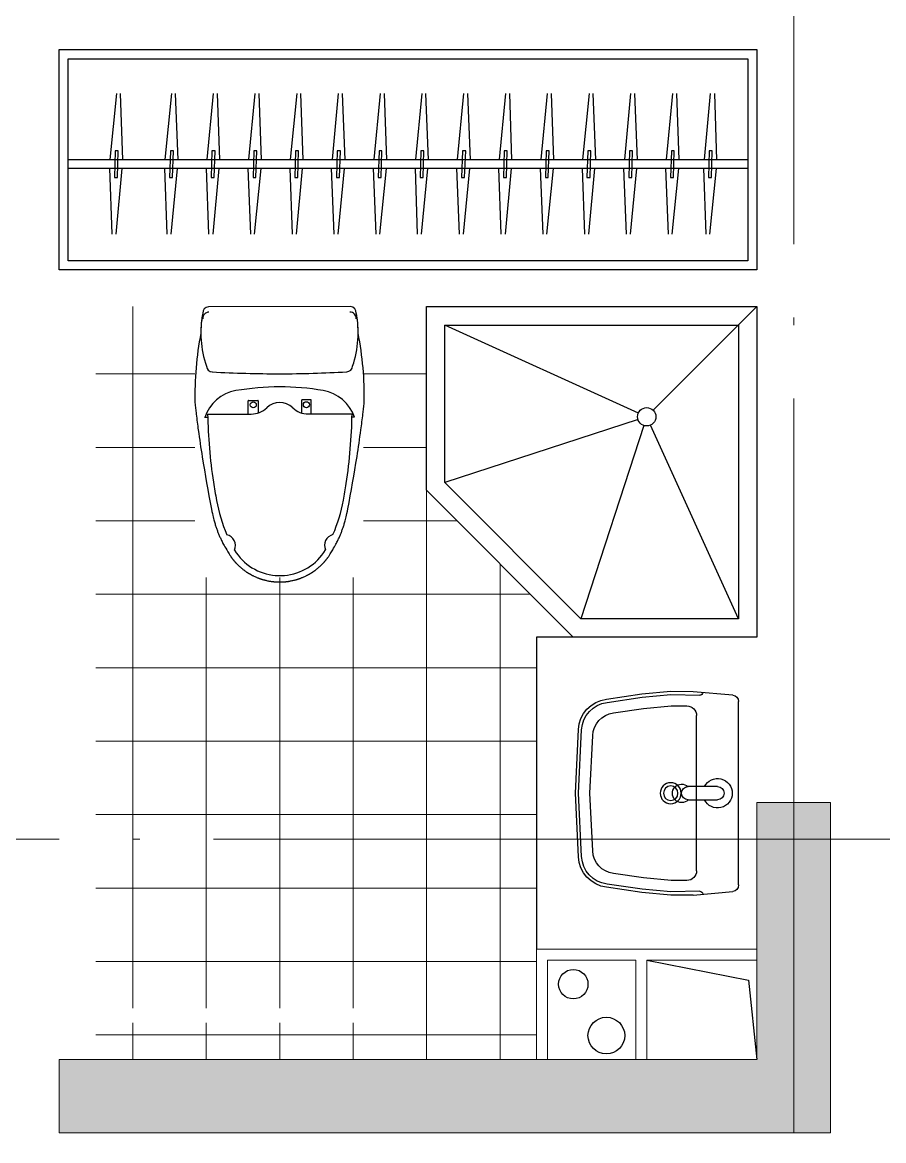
# Model space of a CAD drawing. Extents: x 1117549 to 1295333, y -232649 to -190649.
# Drawn here: x 1167699 to 1170044, y -211488 to -208443 of the extents above; entities that cross this region are included whole.
import ezdxf

# ---------------------------------------------------------------- set-up
doc = ezdxf.new("R2010")
doc.units = 0
doc.header["$LTSCALE"] = 1000
doc.header["$MEASUREMENT"] = 0
doc.linetypes.add('ACO-DASHED', pattern=[3, 2, -1])
doc.linetypes.add('DOTE', pattern=[2.42, 2, -0.2, 0.02, -0.2])
for name, color, linetype in [('A-Bath', 185, 'CONTINUOUS'), ('A-Furniture', 252, 'CONTINUOUS'), ('A-Others', 45, 'ACO-DASHED'), ('A-Plumbing', 4, 'CONTINUOUS'), ('图层1', 6, 'CONTINUOUS')]:
    doc.layers.add(name, color=color, linetype=linetype)
for name, color, linetype, lineweight in [('A-c', 30, 'CONTINUOUS', 0), ('A-Wall-2', 123, 'CONTINUOUS', 15), ('dote', 252, 'DOTE', 0), ('PUB_HATCH', 8, 'CONTINUOUS', 0), ('铺地', 147, 'CONTINUOUS', 0)]:
    doc.layers.add(name, color=color, linetype=linetype, lineweight=lineweight)
pattern_1 = [(0, (0, 0), (0, 200), []), (90, (0, 0), (-200, 1e-14), [])]

# ---------------------------------------------------------------- blocks, each defined once
blk = doc.blocks.new('A-Lavatory-Closestool-b')
at = {"layer": 'A-Bath'}
for p, q in [((265.6, 230.2), (261.8, 230.6)), ((269.4, 229.8), (265.6, 230.2)), ((273.2, 229.4), (269.4, 229.8)), ((277, 228.9), (273.2, 229.4)), ((280.8, 228.5), (277, 228.9)), ((284.6, 228.1), (280.8, 228.5)), ((288.4, 227.6), (284.6, 228.1)), ((292.2, 227.2), (288.4, 227.6)), ((297.6, 226.6), (292.2, 227.2)), ((303, 225.9), (297.6, 226.6)), ((308.5, 225.2), (303, 225.9)), ((313.9, 224.5), (308.5, 225.2)), ((319.3, 223.9), (313.9, 224.5)), ((324.7, 223.2), (319.3, 223.9)), ((330.2, 222.4), (324.7, 223.2)), ((335.6, 221.7), (330.2, 222.4)), ((344.7, 220.5), (335.6, 221.7)), ((353.8, 219.2), (344.7, 220.5)), ((362.9, 217.9), (353.8, 219.2)), ((372, 216.6), (362.9, 217.9)), ((381.1, 215.3), (372, 216.6)), ((390.2, 213.9), (381.1, 215.3)), ((399.3, 212.5), (390.2, 213.9)), ((-0.2, 193.5), (0.2, -193.5)), ((292.2, 78.2, 0), (292.1, 197.6, 0)), ((301.4, 204.2, 0), (301.4, 197.4, 0)), ((408.4, 211.1), (399.3, 212.5)), ((426.3, 208.2), (408.4, 211.1)), ((444.1, 205.3), (426.3, 208.2)), ((461.9, 202.3), (444.1, 205.3)), ((479.7, 199.1), (461.9, 202.3)), ((497.5, 196), (479.7, 199.1)), ((515.3, 192.7), (497.5, 196)), ((533, 189.4), (515.3, 192.7)), ((550.8, 186), (533, 189.4)), ((557.3, 184.8), (550.8, 186)), ((563, 183.6), (557.3, 184.8)), ((568.1, 182.5), (563, 183.6)), ((572.5, 181.5), (568.1, 182.5)), ((576.4, 180.6), (572.5, 181.5)), ((579.9, 179.7), (576.4, 180.6)), ((583.1, 178.8), (579.9, 179.7)), ((586, 178), (583.1, 178.8)), ((588.8, 177.2), (586, 178)), ((591.4, 176.5), (588.8, 177.2)), ((593.9, 175.7), (591.4, 176.5)), ((596.4, 174.9), (593.9, 175.7)), ((598.7, 174.2), (596.4, 174.9)), ((601, 173.4), (598.7, 174.2)), ((603.3, 172.6), (601, 173.4)), ((605.5, 171.9), (603.3, 172.6)), ((607.7, 171.1), (605.5, 171.9)), ((609.9, 170.2), (607.7, 171.1)), ((612.1, 169.4), (609.9, 170.2)), ((614.3, 168.6), (612.1, 169.4)), ((616.5, 167.7), (614.3, 168.6)), ((618.7, 166.8), (616.5, 167.7)), ((620.9, 165.9), (618.7, 166.8)), ((623.1, 165), (620.9, 165.9)), ((625.2, 164.1), (623.1, 165)), ((627.4, 163.1), (625.2, 164.1)), ((629.6, 162.1), (627.4, 163.1)), ((631.9, 161.1), (629.6, 162.1)), ((634.2, 160), (631.9, 161.1)), ((636.6, 158.8), (634.2, 160)), ((639, 157.6), (636.6, 158.8)), ((641.6, 156.3), (639, 157.6)), ((644.3, 154.9), (641.6, 156.3)), ((647.2, 153.4), (644.3, 154.9)), ((650.4, 151.7), (647.2, 153.4)), ((653.9, 149.7), (650.4, 151.7)), ((657.8, 147.5), (653.9, 149.7)), ((662.3, 144.9), (657.8, 147.5)), ((667.3, 141.8), (662.3, 144.9)), ((672.9, 138.4), (667.3, 141.8)), ((675, 137.1), (672.9, 138.4)), ((676.8, 136), (675, 137.1)), ((678.3, 134.9), (676.8, 136)), ((679.7, 134), (678.3, 134.9)), ((680.9, 133.2), (679.7, 134)), ((682, 132.5), (680.9, 133.2)), ((682.9, 131.8), (682, 132.5)), ((683.8, 131.2), (682.9, 131.8)), ((684.6, 130.6), (683.8, 131.2)), ((685.4, 130), (684.6, 130.6)), ((686.2, 129.4), (685.4, 130)), ((686.9, 128.9), (686.2, 129.4)), ((687.6, 128.4), (686.9, 128.9)), ((688.3, 127.8), (687.6, 128.4)), ((689, 127.3), (688.3, 127.8)), ((689.6, 126.8), (689, 127.3)), ((690.3, 126.2), (689.6, 126.8)), ((690.9, 125.7), (690.3, 126.2)), ((691.6, 125.2), (690.9, 125.7)), ((692.2, 124.6), (691.6, 125.2)), ((692.9, 124.1), (692.2, 124.6)), ((693.5, 123.6), (692.9, 124.1)), ((694.1, 123), (693.5, 123.6)), ((694.8, 122.4), (694.1, 123)), ((695.4, 121.9), (694.8, 122.4)), ((696, 121.3), (695.4, 121.9)), ((696.6, 120.7), (696, 121.3)), ((697.3, 120.1), (696.6, 120.7)), ((697.9, 119.5), (697.3, 120.1)), ((698.6, 118.9), (697.9, 119.5)), ((699.3, 118.2), (698.6, 118.9)), ((700, 117.5), (699.3, 118.2)), ((700.8, 116.7), (700, 117.5)), ((701.6, 115.9), (700.8, 116.7)), ((702.5, 115), (701.6, 115.9)), ((703.5, 114), (702.5, 115)), ((704.6, 112.8), (703.5, 114)), ((705.8, 111.5), (704.6, 112.8)), ((707.2, 109.9), (705.8, 111.5)), ((708.8, 108.2), (707.2, 109.9)), ((710.4, 106.3), (708.8, 108.2)), ((711.9, 104.6), (710.4, 106.3)), ((713.2, 103.1), (711.9, 104.6)), ((714.3, 101.8), (713.2, 103.1)), ((715.2, 100.6), (714.3, 101.8)), ((716.1, 99.6), (715.2, 100.6)), ((716.9, 98.6), (716.1, 99.6)), ((717.6, 97.7), (716.9, 98.6)), ((718.2, 96.8), (717.6, 97.7)), ((718.9, 96), (718.2, 96.8)), ((719.5, 95.2), (718.9, 96)), ((720, 94.4), (719.5, 95.2)), ((720.6, 93.6), (720, 94.4)), ((721.1, 92.9), (720.6, 93.6)), ((721.6, 92.1), (721.1, 92.9)), ((722.1, 91.4), (721.6, 92.1)), ((722.6, 90.6), (722.1, 91.4)), ((253.6, 85.1, 0), (253.7, 61.4, 0)), ((292.2, 86.1, 0), (254.7, 86.1, 0)), ((723.1, 89.9), (722.6, 90.6)), ((723.6, 89.2), (723.1, 89.9)), ((724.1, 88.4), (723.6, 89.2)), ((724.6, 87.6), (724.1, 88.4)), ((725.1, 86.9), (724.6, 87.6)), ((725.5, 86.1), (725.1, 86.9)), ((726, 85.4), (725.5, 86.1)), ((726.5, 84.6), (726, 85.4)), ((726.9, 83.8), (726.5, 84.6)), ((727.4, 83), (726.9, 83.8)), ((727.8, 82.2), (727.4, 83)), ((728.3, 81.4), (727.8, 82.2)), ((728.8, 80.5), (728.3, 81.4)), ((729.3, 79.6), (728.8, 80.5)), ((729.8, 78.6), (729.3, 79.6)), ((730.4, 77.6), (729.8, 78.6)), ((730.9, 76.5), (730.4, 77.6)), ((731.5, 75.3), (730.9, 76.5)), ((732.2, 73.9), (731.5, 75.3)), ((733, 72.4), (732.2, 73.9)), ((733.8, 70.6), (733, 72.4)), ((734.7, 68.6), (733.8, 70.6)), ((735.7, 66.3), (734.7, 68.6)), ((736.6, 64.3), (735.7, 66.3)), ((737.4, 62.5), (736.6, 64.3)), ((738, 60.9), (737.4, 62.5)), ((738.6, 59.6), (738, 60.9)), ((254.7, 60.4, 0), (289.6, 60.4, 0)), ((739.1, 58.3), (738.6, 59.6)), ((739.5, 57.2), (739.1, 58.3)), ((739.9, 56.2), (739.5, 57.2)), ((740.3, 55.2), (739.9, 56.2)), ((740.6, 54.3), (740.3, 55.2)), ((740.9, 53.5), (740.6, 54.3)), ((741.2, 52.6), (740.9, 53.5)), ((741.5, 51.8), (741.2, 52.6)), ((741.8, 51), (741.5, 51.8)), ((742, 50.1), (741.8, 51)), ((742.3, 49.2), (742, 50.1)), ((742.6, 48.3), (742.3, 49.2)), ((742.9, 47.4), (742.6, 48.3)), ((743.2, 46.3), (742.9, 47.4)), ((743.5, 45.2), (743.2, 46.3)), ((743.8, 43.9), (743.5, 45.2)), ((744.2, 42.4), (743.8, 43.9)), ((744.6, 40.7), (744.2, 42.4)), ((745.1, 38.8), (744.6, 40.7)), ((745.6, 36.7), (745.1, 38.8)), ((746.1, 34.2), (745.6, 36.7)), ((746.6, 32), (746.1, 34.2)), ((747, 30.1), (746.6, 32)), ((747.4, 28.4), (747, 30.1)), ((747.6, 26.9), (747.4, 28.4)), ((747.9, 25.5), (747.6, 26.9)), ((748.1, 24.3), (747.9, 25.5)), ((748.3, 23.1), (748.1, 24.3)), ((748.4, 22), (748.3, 23.1)), ((748.6, 21), (748.4, 22)), ((748.7, 19.9), (748.6, 21)), ((748.8, 18.9), (748.7, 19.9)), ((748.9, 17.9), (748.8, 18.9)), ((749, 16.9), (748.9, 17.9)), ((749.1, 15.8), (749, 16.9)), ((749.2, 14.7), (749.1, 15.8)), ((749.3, 13.5), (749.2, 14.7)), ((749.4, 12.2), (749.3, 13.5)), ((749.5, 10.8), (749.4, 12.2)), ((749.5, 9.3), (749.5, 10.8)), ((749.6, 7.5), (749.5, 9.3)), ((749.6, 5.5), (749.6, 7.5)), ((749.7, 3.2), (749.6, 5.5)), ((749.7, 0.6), (749.7, 3.2)), ((749.7, -2), (749.7, 0.6)), ((746.7, -30.8), (747.1, -28.8)), ((747.1, -28.8), (747.4, -27.1)), ((747.4, -27.1), (747.7, -25.6)), ((747.7, -25.6), (747.9, -24.2)), ((747.9, -24.2), (748.1, -23)), ((748.1, -23), (748.3, -21.8)), ((748.3, -21.8), (748.4, -20.7)), ((748.4, -20.7), (748.6, -19.7)), ((748.6, -19.7), (748.7, -18.7)), ((748.7, -18.7), (748.8, -17.6)), ((748.8, -17.6), (748.9, -16.6)), ((748.9, -16.6), (749.1, -15.6)), ((749.1, -14.5), (749.2, -13.4)), ((749.1, -15.6), (749.1, -14.5)), ((749.2, -13.4), (749.3, -12.2)), ((749.3, -12.2), (749.4, -11)), ((749.4, -11), (749.5, -9.6)), ((749.5, -8), (749.6, -6.2)), ((749.5, -9.6), (749.5, -8)), ((749.6, -4.2), (749.7, -2)), ((749.6, -6.2), (749.6, -4.2)), ((255.3, -84.2, 0), (255.3, -59, 0)), ((256.3, -58, 0), (289.4, -57.9, 0)), ((737.5, -61.3), (738.1, -59.7)), ((738.1, -59.7), (738.7, -58.3)), ((738.7, -58.3), (739.2, -57.1)), ((739.2, -57.1), (739.6, -56)), ((739.6, -56), (740, -54.9)), ((740, -54.9), (740.4, -54)), ((740.4, -54), (740.7, -53.1)), ((740.7, -53.1), (741, -52.2)), ((741, -52.2), (741.3, -51.4)), ((741.3, -51.4), (741.6, -50.6)), ((741.6, -50.6), (741.8, -49.7)), ((741.8, -49.7), (742.1, -48.9)), ((742.1, -48.9), (742.4, -48)), ((742.4, -48), (742.7, -47.1)), ((742.7, -47.1), (743, -46.1)), ((743, -46.1), (743.3, -45.1)), ((743.3, -45.1), (743.6, -43.9)), ((743.6, -43.9), (743.9, -42.6)), ((743.9, -42.6), (744.3, -41.1)), ((744.3, -41.1), (744.7, -39.5)), ((744.7, -39.5), (745.2, -37.6)), ((745.2, -37.6), (745.7, -35.4)), ((745.7, -35.4), (746.2, -32.9)), ((746.2, -32.9), (746.7, -30.8)), ((292.4, -85.2, 0), (256.3, -85.2, 0)), ((292.5, -195.6, 0), (292.4, -76.7, 0)), ((721.3, -91.6), (721.8, -90.9)), ((721.8, -90.9), (722.3, -90.2)), ((722.3, -90.2), (722.8, -89.4)), ((722.8, -89.4), (723.3, -88.7)), ((723.3, -88.7), (723.8, -87.9)), ((723.8, -87.9), (724.2, -87.2)), ((724.2, -87.2), (724.7, -86.4)), ((724.7, -86.4), (725.2, -85.7)), ((725.2, -85.7), (725.7, -84.9)), ((725.7, -84.9), (726.1, -84.1)), ((726.1, -84.1), (726.6, -83.4)), ((726.6, -83.4), (727.1, -82.6)), ((727.1, -82.6), (727.5, -81.8)), ((727.5, -81.8), (728, -81)), ((728, -81), (728.5, -80.2)), ((728.5, -80.2), (728.9, -79.3)), ((728.9, -79.3), (729.4, -78.4)), ((729.4, -78.4), (729.9, -77.4)), ((729.9, -77.4), (730.5, -76.4)), ((730.5, -76.4), (731.1, -75.3)), ((731.1, -75.3), (731.7, -74.1)), ((731.7, -74.1), (732.3, -72.7)), ((732.1, -73.1), (732.6, -72.3)), ((732.3, -72.7), (733.1, -71.1)), ((733.1, -71.1), (733.9, -69.4)), ((733.9, -69.4), (734.8, -67.4)), ((734.8, -67.4), (735.8, -65.1)), ((735.8, -65.1), (736.7, -63)), ((736.7, -63), (737.5, -61.3)), ((694.3, -121.8), (695, -121.3)), ((695, -121.3), (695.6, -120.7)), ((695.6, -120.7), (696.2, -120.1)), ((696.2, -120.1), (696.9, -119.6)), ((696.9, -119.6), (697.5, -119)), ((697.5, -119), (698.1, -118.4)), ((698.1, -118.4), (698.8, -117.7)), ((698.8, -117.7), (699.5, -117)), ((699.5, -117), (700.2, -116.3)), ((700.2, -116.3), (701, -115.6)), ((701, -115.6), (701.8, -114.7)), ((701.8, -114.7), (702.7, -113.8)), ((702.7, -113.8), (703.7, -112.8)), ((703.7, -112.8), (704.8, -111.6)), ((704.8, -111.6), (706, -110.3)), ((706, -110.3), (707.4, -108.8)), ((707.4, -108.8), (708.9, -107)), ((708.9, -107), (710.6, -105.1)), ((710.6, -105.1), (712.1, -103.4)), ((712.1, -103.4), (713.3, -101.9)), ((713.3, -101.9), (714.4, -100.6)), ((714.4, -100.6), (715.4, -99.4)), ((715.4, -99.4), (716.3, -98.3)), ((716.3, -98.3), (717, -97.4)), ((717, -97.4), (717.7, -96.5)), ((717.7, -96.5), (718.4, -95.6)), ((718.4, -95.6), (719, -94.7)), ((719, -94.7), (719.6, -93.9)), ((719.6, -93.9), (720.2, -93.2)), ((720.7, -92.4), (721.3, -91.6)), ((647.5, -152.3), (650.6, -150.6)), ((650.6, -150.6), (654.1, -148.6)), ((654.1, -148.6), (658.1, -146.4)), ((658.1, -146.4), (662.5, -143.7)), ((662.5, -143.7), (667.5, -140.7)), ((667.5, -140.7), (673.2, -137.2)), ((673.2, -137.2), (675.2, -135.9)), ((675.2, -135.9), (677, -134.8)), ((677, -134.8), (678.6, -133.8)), ((678.6, -133.8), (679.9, -132.9)), ((679.9, -132.9), (681.1, -132.1)), ((681.1, -132.1), (682.2, -131.4)), ((682.2, -131.4), (683.2, -130.7)), ((683.2, -130.7), (684, -130)), ((684, -130), (684.9, -129.4)), ((684.9, -129.4), (685.7, -128.8)), ((685.7, -128.8), (686.4, -128.3)), ((686.4, -128.3), (687.1, -127.7)), ((687.1, -127.7), (687.8, -127.2)), ((687.8, -127.2), (688.5, -126.7)), ((688.5, -126.7), (689.2, -126.1)), ((689.2, -126.1), (689.8, -125.6)), ((689.8, -125.6), (690.5, -125.1)), ((690.5, -125.1), (691.2, -124.5)), ((691.2, -124.5), (691.8, -124)), ((691.8, -124), (692.4, -123.5)), ((692.4, -123.5), (693.1, -122.9)), ((693.1, -122.9), (693.7, -122.4)), ((693.7, -122.4), (694.3, -121.8)), ((557.6, -183.8), (563.3, -182.6)), ((563.3, -182.6), (568.4, -181.6)), ((568.4, -181.6), (572.8, -180.5)), ((572.8, -180.5), (576.7, -179.6)), ((576.7, -179.6), (580.2, -178.7)), ((580.2, -178.7), (583.4, -177.9)), ((583.4, -177.9), (586.3, -177)), ((586.3, -177), (589.1, -176.2)), ((589.1, -176.2), (591.7, -175.5)), ((591.7, -175.5), (594.2, -174.7)), ((594.2, -174.7), (596.7, -173.9)), ((596.7, -173.9), (599, -173.2)), ((599, -173.2), (601.3, -172.4)), ((601.3, -172.4), (603.6, -171.6)), ((603.6, -171.6), (605.8, -170.8)), ((605.8, -170.8), (608, -170)), ((608, -170), (610.2, -169.2)), ((610.2, -169.2), (612.4, -168.4)), ((612.4, -168.4), (614.6, -167.5)), ((614.6, -167.5), (616.8, -166.7)), ((616.8, -166.7), (619, -165.8)), ((619, -165.8), (621.2, -164.9)), ((621.2, -164.9), (623.4, -163.9)), ((623.4, -163.9), (625.5, -163)), ((625.5, -163), (627.7, -162)), ((627.7, -162), (629.9, -161)), ((629.9, -161), (632.1, -160)), ((632.1, -160), (634.5, -158.9)), ((634.5, -158.9), (636.8, -157.8)), ((636.8, -157.8), (639.3, -156.5)), ((639.3, -156.5), (641.9, -155.2)), ((641.9, -155.2), (644.6, -153.9)), ((644.6, -153.9), (647.5, -152.3)), ((301.7, -195.4, 0), (301.7, -203.7, 0)), ((390.6, -213.2), (399.7, -211.8)), ((399.7, -211.8), (408.8, -210.4)), ((408.8, -210.4), (426.6, -207.5)), ((426.6, -207.5), (444.4, -204.5)), ((444.4, -204.5), (462.2, -201.5)), ((462.2, -201.5), (480, -198.3)), ((480, -198.3), (497.8, -195.1)), ((497.8, -195.1), (515.6, -191.9)), ((515.6, -191.9), (533.3, -188.5)), ((533.3, -188.5), (551.1, -185.1)), ((551.1, -185.1), (557.6, -183.8)), ((262.1, -230.2), (265.9, -229.7)), ((265.9, -229.7), (269.7, -229.3)), ((269.7, -229.3), (273.5, -228.9)), ((273.5, -228.9), (277.3, -228.5)), ((277.3, -228.5), (281.1, -228)), ((281.1, -228), (284.9, -227.6)), ((284.9, -227.6), (288.7, -227.2)), ((288.7, -227.2), (292.5, -226.7)), ((292.5, -226.7), (298, -226)), ((298, -226), (303.4, -225.4)), ((303.4, -225.4), (308.8, -224.7)), ((308.8, -224.7), (314.3, -224)), ((314.3, -224), (319.7, -223.3)), ((319.7, -223.3), (325.1, -222.6)), ((325.1, -222.6), (330.5, -221.9)), ((330.5, -221.9), (335.9, -221.2)), ((335.9, -221.2), (345.1, -219.9)), ((345.1, -219.9), (354.2, -218.6)), ((354.2, -218.6), (363.3, -217.3)), ((363.3, -217.3), (372.4, -216)), ((372.4, -216), (381.5, -214.6)), ((381.5, -214.6), (390.6, -213.2))]:
    blk.add_line(p, q, dxfattribs=at)
for centre, radius in [((267.3, 73.4, 0), 8.36), ((267.4, -71.4, 0), 8.27)]:
    blk.add_circle(centre, radius, dxfattribs=at)
for centre, radius, start, end in [((71.1, -68.2, 0), 282.4, 71.2356, 100.886), ((71.1, -68.2), 282.4, 89.8232, 100.886), ((242.6, -653.9), 884.7, 88.7599, 101.1204), ((16.9, 192), 17.1, 87.0933, 174.9526), ((31.9, 192, 0), 17.1, 87.0933, 180.0484), ((160.5, 182.1, 0), 17.1, 3.2813, 85.0279), ((-3061.2, -2.6, 0), 3244, 0.0483, 3.2813), ((335.9, 100.9, 0), 108.9, 108.4881, 170.4262), ((269.4, -1204.9, 0), 1402.7, 81.2836, 89.0717), ((269.4, -1204.9, 0), 1402.7, 79.4082, 81.2836), ((444.2, -270.2, 0), 451.8, 67.0019, 79.4082), ((650.3, 153, 0), 30.5, 193.9308, 293.82), ((588.5, 1.6, 0), 144, 4.6443, 59.0372), ((919.8, 0.8, 0), 701.3, 170.2923, 189.8044), ((254.7, 85.1, 0), 1.04, 90.0484, 180.0484), ((254.7, 61.4, 0), 1.04, 180.0484, 270.0484), ((231.7, 78.1, 0), 60.6, 316.2115, 0.0484), ((312.4, 0.7, 0), 51.3, 136.2115, 223.8852), ((-3061.2, -2.6, 0), 3244, 356.8154, 0.0484), ((588.5, 0.9, 0), 144, 355.0318, 0.1878), ((588.5, 1.6, 0), 144, 359.9089, 4.6443), ((588.5, 0.9, 0), 144, 301.0595, 355.4524), ((256.3, -59, 0), 1.04, 90.0484, 180.0484), ((231.8, -76.8, 0), 60.6, 0.0484, 43.8852), ((256.3, -84.2, 0), 1.04, 180.0484, 270.0484), ((336.1, -100.3, 0), 108.9, 189.6705, 251.6086), ((650.6, -150.4, 0), 30.5, 66.2767, 166.1659), ((443.8, 272.4, 0), 451.8, 280.6885, 293.0948), ((267.4, 1206.9, 0), 1402.7, 271.025, 278.629), ((267.4, 1206.9, 0), 1402.7, 278.629, 280.6885), ((17.2, -192), 17.1, 185.1442, 273.0034), ((32.2, -192, 0), 17.1, 180.0484, 273.0034), ((71, 68.4, 0), 282.4, 259.2107, 288.8611), ((71, 68.4), 282.4, 259.2107, 270.2735), ((160.8, -181.9, 0), 17.1, 275.0688, 356.8154), ((241.5, 654.3), 884.7, 258.9763, 271.3367)]:
    blk.add_arc(centre, radius, start, end, dxfattribs=at)
blk = doc.blocks.new('A-Lavatory-Shower-900x900b')
at = {"layer": 'A-Bath'}
for p, q in [((282.3, -282.3), (0, 0)), ((850, -50), (322.8, -289.7)), ((289.7, -322.8), (50, -850)), ((307.7, -323.8), (479.3, -850)), ((323.8, -307.7), (850, -479.3))]:
    blk.add_line(p, q, dxfattribs=at)
for points in [[(900, -500), (500, -900), (0, -900), (0, 0), (900, 0)], [(850, -479.3), (479.3, -850), (50, -850), (50, -50), (850, -50)]]:
    blk.add_lwpolyline(points, close=True, dxfattribs=at)
blk.add_circle((300, -300), 25, dxfattribs=at)
blk = doc.blocks.new('A-Lavatory-Washbowl-d')
at = {"layer": 'A-Bath'}
for p, q in [((-249.9, 0), (249.9, 0)), ((-277.2, -123.3), (-267.5, -16)), ((277.2, -123.3), (267.5, -16)), ((-18, -137.2), (-18, -57.2)), ((18, -57.2), (18, -137.2)), ((-266.7, -105.9), (-268.9, -184.4)), ((-211.3, -114.4), (211.3, -114.4)), ((268.9, -184.4), (266.7, -105.9)), ((-277.2, -123.3), (-277.7, -184.8)), ((-237.7, -140.6), (-238, -183.1)), ((238, -183.1), (237.7, -140.6)), ((277.7, -184.8), (277.2, -123.3)), ((-277.7, -184.8), (-270.2, -263.3)), ((-268.9, -184.4), (-261.4, -262.3)), ((-238, -183.1), (-230.8, -258.6)), ((230.8, -258.6), (238, -183.1)), ((261.4, -262.3), (268.9, -184.4)), ((270.2, -263.3), (277.7, -184.8)), ((-270.2, -263.3), (-256.2, -359.3)), ((-261.4, -262.3), (-247.5, -358.2)), ((-230.8, -258.6), (-218.9, -340.8)), ((218.9, -340.8), (230.8, -258.6)), ((247.5, -358), (261.4, -262.3)), ((256.2, -359.3), (270.2, -263.3)), ((-156.7, -397.2), (0, -404.8)), ((0, -404.8), (156.7, -397.2)), ((-173.1, -436.1), (0, -444.4)), ((-172.7, -427.3), (0, -435.6)), ((0, -435.6), (172.7, -427.3)), ((0, -444.4), (173.1, -436.1))]:
    blk.add_line(p, q, dxfattribs=at)
for radius in [28.6, 19.8]:
    blk.add_circle((0, -184.8), radius, dxfattribs=at)
for centre, radius, start, end in [((-249.9, -17.6), 17.6, 90, 174.8181), ((0, -57.2), 40, 296.7437, 243.2563), ((249.9, -17.6), 17.6, 5.1819, 90), ((0, -57.2), 18, 0, 180), ((-275.5, -105.8), 8.8, 359.571, 84.8181), ((-211.3, -140.8), 26.4, 90, 179.571), ((211.3, -140.8), 26.4, 0.429, 90), ((275.5, -105.8), 8.8, 95.1819, 180.429), ((-0.4, -155.2), 25, 134.7762, 42.7421), ((0, -137.2), 18, 180, 0), ((-168.9, -348.2), 88, 187.2421, 267.2561), ((-168.9, -348.2), 79.2, 187.2421, 267.2561), ((-153.6, -331.3), 66, 188.2775, 267.2561), ((153.6, -331.3), 66, 272.7439, 351.7186), ((168.8, -348.1), 79.3, 272.8009, 352.815), ((168.9, -348.2), 88, 272.7439, 352.7579)]:
    blk.add_arc(centre, radius, start, end, dxfattribs=at)
blk = doc.blocks.new('adfaf')
at = {"layer": 'A-Furniture', "linetype": 'ByBlock', "lineweight": -2}
for p, q in [((1167799.5, -209016.7), (1167799.5, -208416.7)), ((1167799.5, -208416.7), (1169699.5, -208416.7, 0)), ((1169699.5, -208416.7, 0), (1169699.5, -209016.7, 0)), ((1167824.5, -208991.7), (1167824.5, -208441.7)), ((1167824.5, -208441.7), (1169674.5, -208441.7, 0)), ((1169674.5, -208441.7, 0), (1169674.5, -208991.7, 0)), ((1167955.5, -208536.7), (1167937.5, -208715.7)), ((1167965.5, -208536.7), (1167972.5, -208716.7)), ((1168105.5, -208536.7), (1168087.5, -208715.7)), ((1168115.5, -208536.7), (1168122.5, -208716.7)), ((1168218.5, -208536.7), (1168201.5, -208715.7)), ((1168229.5, -208536.7), (1168236.5, -208716.7)), ((1168332.5, -208536.7), (1168315.5, -208715.7)), ((1168343.5, -208536.7), (1168349.5, -208716.7)), ((1168446.5, -208536.7), (1168428.5, -208715.7)), ((1168456.5, -208536.7), (1168463.5, -208716.7)), ((1168559.5, -208536.7), (1168542.5, -208715.7)), ((1168570.5, -208536.7), (1168577.5, -208716.7)), ((1168673.5, -208536.7), (1168656.5, -208715.7)), ((1168684.5, -208536.7), (1168690.5, -208716.7)), ((1168787.5, -208536.7), (1168769.5, -208715.7)), ((1168797.5, -208536.7), (1168804.5, -208716.7)), ((1168900.5, -208536.7), (1168883.5, -208715.7)), ((1168911.5, -208536.7), (1168918.5, -208716.7)), ((1169014.5, -208536.7), (1168997.5, -208715.7)), ((1169025.5, -208536.7), (1169031.5, -208716.7)), ((1169128.5, -208536.7), (1169111.5, -208715.7)), ((1169139.5, -208536.7), (1169145.5, -208716.7)), ((1169242.5, -208536.7), (1169224.5, -208715.7)), ((1169252.5, -208536.7), (1169259.5, -208716.7)), ((1169355.5, -208536.7), (1169338.5, -208715.7)), ((1169366.5, -208536.7), (1169373.5, -208716.7)), ((1169469.5, -208536.7), (1169452.5, -208715.7)), ((1169480.5, -208536.7), (1169486.5, -208716.7)), ((1169572.5, -208536.7), (1169555.5, -208715.7)), ((1169583.5, -208536.7), (1169589.5, -208716.7)), ((1167952.5, -208692.7), (1167950.5, -208764.7)), ((1167960.5, -208692.7), (1167952.5, -208692.7)), ((1167958.5, -208764.7), (1167960.5, -208692.7)), ((1168102.5, -208692.7), (1168100.5, -208764.7)), ((1168110.5, -208692.7), (1168102.5, -208692.7)), ((1168108.5, -208764.7), (1168110.5, -208692.7)), ((1168215.5, -208692.7), (1168213.5, -208764.7)), ((1168224.5, -208692.7), (1168215.5, -208692.7)), ((1168221.5, -208764.7), (1168224.5, -208692.7)), ((1168329.5, -208692.7), (1168327.5, -208764.7)), ((1168337.5, -208692.7), (1168329.5, -208692.7)), ((1168335.5, -208764.7), (1168337.5, -208692.7)), ((1168443.5, -208692.7), (1168441.5, -208764.7)), ((1168451.5, -208692.7), (1168443.5, -208692.7)), ((1168449.5, -208764.7), (1168451.5, -208692.7)), ((1168556.5, -208692.7), (1168554.5, -208764.7)), ((1168565.5, -208692.7), (1168556.5, -208692.7)), ((1168562.5, -208764.7), (1168565.5, -208692.7)), ((1168670.5, -208692.7), (1168668.5, -208764.7)), ((1168678.5, -208692.7), (1168670.5, -208692.7)), ((1168676.5, -208764.7), (1168678.5, -208692.7)), ((1168784.5, -208692.7), (1168782.5, -208764.7)), ((1168792.5, -208692.7), (1168784.5, -208692.7)), ((1168790.5, -208764.7), (1168792.5, -208692.7)), ((1168897.5, -208692.7), (1168895.5, -208764.7)), ((1168906.5, -208692.7), (1168897.5, -208692.7)), ((1168903.5, -208764.7), (1168906.5, -208692.7)), ((1169011.5, -208692.7), (1169009.5, -208764.7)), ((1169019.5, -208692.7), (1169011.5, -208692.7)), ((1169017.5, -208764.7), (1169019.5, -208692.7)), ((1169125.5, -208692.7), (1169123.5, -208764.7)), ((1169133.5, -208692.7), (1169125.5, -208692.7)), ((1169131.5, -208764.7), (1169133.5, -208692.7)), ((1169239.5, -208692.7), (1169236.5, -208764.7)), ((1169247.5, -208692.7), (1169239.5, -208692.7)), ((1169245.5, -208764.7), (1169247.5, -208692.7)), ((1169352.5, -208692.7), (1169350.5, -208764.7)), ((1169360.5, -208692.7), (1169352.5, -208692.7)), ((1169358.5, -208764.7), (1169360.5, -208692.7)), ((1169466.5, -208692.7), (1169464.5, -208764.7)), ((1169474.5, -208692.7), (1169466.5, -208692.7)), ((1169472.5, -208764.7), (1169474.5, -208692.7)), ((1169569.5, -208692.7), (1169567.5, -208764.7)), ((1169577.5, -208692.7), (1169569.5, -208692.7)), ((1169575.5, -208764.7), (1169577.5, -208692.7)), ((1169674.5, -208716.7, 0), (1167824.5, -208716.7)), ((1169674.5, -208740.7, 0), (1167824.5, -208740.7)), ((1167943.5, -208919.7), (1167937.5, -208739.7)), ((1167954.5, -208919.7), (1167971.5, -208740.7)), ((1168093.5, -208919.7), (1168087.5, -208739.7)), ((1168104.5, -208919.7), (1168121.5, -208740.7)), ((1168207.5, -208919.7), (1168200.5, -208739.7)), ((1168218.5, -208919.7), (1168235.5, -208740.7)), ((1168321.5, -208919.7), (1168314.5, -208739.7)), ((1168331.5, -208919.7), (1168349.5, -208740.7)), ((1168434.5, -208919.7), (1168428.5, -208739.7)), ((1168445.5, -208919.7), (1168462.5, -208740.7)), ((1168548.5, -208919.7), (1168541.5, -208739.7)), ((1168559.5, -208919.7), (1168576.5, -208740.7)), ((1168662.5, -208919.7), (1168655.5, -208739.7)), ((1168672.5, -208919.7), (1168690.5, -208740.7)), ((1168775.5, -208919.7), (1168769.5, -208739.7)), ((1168786.5, -208919.7), (1168803.5, -208740.7)), ((1168889.5, -208919.7), (1168882.5, -208739.7)), ((1168900.5, -208919.7), (1168917.5, -208740.7)), ((1169003.5, -208919.7), (1168996.5, -208739.7)), ((1169014.5, -208919.7), (1169031.5, -208740.7)), ((1169117.5, -208919.7), (1169110.5, -208739.7)), ((1169127.5, -208919.7), (1169145.5, -208740.7)), ((1169230.5, -208919.7), (1169224.5, -208739.7)), ((1169241.5, -208919.7), (1169258.5, -208740.7)), ((1169344.5, -208919.7), (1169337.5, -208739.7)), ((1169355.5, -208919.7), (1169372.5, -208740.7)), ((1169458.5, -208919.7), (1169451.5, -208739.7)), ((1169468.5, -208919.7), (1169486.5, -208740.7)), ((1169561.5, -208919.7), (1169554.5, -208739.7)), ((1169571.5, -208919.7), (1169589.5, -208740.7)), ((1167950.5, -208764.7), (1167958.5, -208764.7)), ((1168100.5, -208764.7), (1168108.5, -208764.7)), ((1168213.5, -208764.7), (1168221.5, -208764.7)), ((1168327.5, -208764.7), (1168335.5, -208764.7)), ((1168441.5, -208764.7), (1168449.5, -208764.7)), ((1168554.5, -208764.7), (1168562.5, -208764.7)), ((1168668.5, -208764.7), (1168676.5, -208764.7)), ((1168782.5, -208764.7), (1168790.5, -208764.7)), ((1168895.5, -208764.7), (1168903.5, -208764.7)), ((1169009.5, -208764.7), (1169017.5, -208764.7)), ((1169123.5, -208764.7), (1169131.5, -208764.7)), ((1169236.5, -208764.7), (1169245.5, -208764.7)), ((1169350.5, -208764.7), (1169358.5, -208764.7)), ((1169464.5, -208764.7), (1169472.5, -208764.7)), ((1169567.5, -208764.7), (1169575.5, -208764.7)), ((1169674.5, -208991.7, 0), (1167824.5, -208991.7)), ((1169699.5, -209016.7, 0), (1167799.5, -209016.7))]:
    blk.add_line(p, q, dxfattribs=at)
blk = doc.blocks.new('dsdgd')
at = {"layer": 'PUB_HATCH'}
h = blk.add_hatch(color=256, dxfattribs=at)
h.paths.add_polyline_path([(1180899.5, -214316.7), (1180699.5, -214316.7), (1180699.5, -212666.7), (1180899.5, -212666.7)])
h.paths.add_polyline_path([(1186399.5, -212666.7), (1185499.5, -212666.7), (1185499.5, -214316.7), (1185699.5, -214316.7), (1185699.5, -212866.7), (1186399.5, -212866.7)])
h.paths.add_polyline_path([(1186399.5, -211466.7), (1184299.5, -211466.7), (1184299.5, -210566.7), (1184499.5, -210566.7), (1184499.5, -211266.7), (1186399.5, -211266.7)])
h.paths.add_polyline_path([(1188849.5, -210566.7), (1189599.5, -210566.7), (1189599.5, -212866.7), (1188849.5, -212866.7), (1188849.5, -212666.7), (1189399.5, -212666.7), (1189399.5, -210766.7), (1188849.5, -210766.7)])
h.paths.add_polyline_path([(1188949.5, -217966.7), (1189599.5, -217966.7), (1189599.5, -216316.7), (1189399.5, -216316.7), (1189399.5, -217766.7), (1188949.5, -217766.7)])
h.paths.add_polyline_path([(1185499.5, -217766.7), (1185174.5, -217766.7), (1185174.5, -217966.7), (1185499.5, -217966.7), (1185499.5, -219016.7), (1185174.5, -219016.7), (1185174.5, -219216.7), (1185699.5, -219216.7), (1185699.5, -217266.7), (1186899.5, -217266.7), (1186899.5, -217966.7), (1187099.5, -217966.7), (1187099.5, -217066.7), (1185499.5, -217066.7)])
h.paths.add_polyline_path([(1180899.5, -217766.7), (1181224.4, -217766.7), (1181224.4, -217966.7), (1180899.5, -217966.7), (1180899.5, -219016.7), (1181224.4, -219016.7), (1181224.4, -219216.7), (1180699.5, -219216.7), (1180699.5, -217066.7), (1180899.5, -217066.7)])
h.paths.add_polyline_path([(1180899.5, -210516.7), (1180899.5, -211466.7), (1180374.5, -211466.7), (1180374.5, -211266.7), (1180699.5, -211266.7), (1180699.5, -210516.7)])
h.paths.add_polyline_path([(1178999.5, -201116.7), (1177799.5, -201116.7), (1177799.5, -201316.7), (1178999.5, -201316.7)])
h.paths.add_polyline_path([(1179049.5, -203316.7), (1178399.5, -203316.7), (1178399.5, -203966.6), (1178599.5, -203966.6), (1178599.5, -203516.7), (1179049.5, -203516.7)])
h.paths.add_polyline_path([(1179074.5, -209266.7), (1179074.5, -209066.7), (1178599.5, -209066.7), (1178599.5, -206966.7), (1180699.5, -206966.7), (1180699.5, -209066.7), (1180174.5, -209066.7), (1180174.5, -209266.7), (1180899.5, -209266.7), (1180899.5, -206766.7), (1178399.5, -206766.7), (1178399.5, -209266.7)])
h.paths.add_polyline_path([(1184299.5, -206166.6), (1184499.5, -206166.6), (1184499.5, -205716.7), (1184949.5, -205716.7), (1184949.5, -205516.7), (1184299.5, -205516.7), (1183849.5, -205516.7), (1183849.5, -205716.7), (1184299.5, -205716.7)])
h.paths.add_polyline_path([(1188949.5, -206966.7), (1189599.5, -206966.7), (1189599.5, -208066.6), (1189399.5, -208066.6), (1189399.5, -207166.7), (1188949.5, -207166.7)])
h.paths.add_polyline_path([(1187049.5, -205516.7), (1187699.5, -205516.7), (1187699.5, -207166.7), (1187499.5, -207166.7), (1187499.5, -205716.7), (1187049.5, -205716.7)])
h.paths.add_polyline_path([(1181799.5, -205716.7), (1180699.5, -205716.7), (1180699.5, -205066.8), (1180899.5, -205066.8), (1180899.5, -205516.7), (1181799.5, -205516.7)])
h.paths.add_polyline_path([(1180249.5, -203316.7), (1180899.5, -203316.7), (1180899.5, -203966.6), (1180699.5, -203966.6), (1180699.5, -203516.7), (1180249.5, -203516.7)])
h.paths.add_polyline_path([(1180249.5, -201116.7), (1180899.5, -201116.7), (1180899.5, -201766.6), (1180699.5, -201766.6), (1180699.5, -201316.7), (1180249.5, -201316.7)])
h.paths.add_polyline_path([(1173299.5, -214316.7), (1173499.5, -214316.7), (1173499.5, -212666.7), (1173299.5, -212666.7)])
h.paths.add_polyline_path([(1167799.5, -212666.7), (1168699.5, -212666.7), (1168699.5, -214316.7), (1168499.5, -214316.7), (1168499.5, -212866.7), (1167799.5, -212866.7)])
h.paths.add_polyline_path([(1167799.5, -211466.7), (1169899.5, -211466.7), (1169899.5, -210566.7), (1169699.5, -210566.7), (1169699.5, -211266.7), (1167799.5, -211266.7)])
h.paths.add_polyline_path([(1165349.5, -210566.7), (1164599.5, -210566.7), (1164599.5, -212866.7), (1165349.5, -212866.7), (1165349.5, -212666.7), (1164799.5, -212666.7), (1164799.5, -210766.7), (1165349.5, -210766.7)])
h.paths.add_polyline_path([(1165249.5, -217966.7), (1164599.5, -217966.7), (1164599.5, -216316.7), (1164799.5, -216316.7), (1164799.5, -217766.7), (1165249.5, -217766.7)])
h.paths.add_polyline_path([(1168699.5, -217766.7), (1169024.4, -217766.7), (1169024.4, -217966.7), (1168699.5, -217966.7), (1168699.5, -219016.7), (1169024.4, -219016.7), (1169024.4, -219216.7), (1168499.5, -219216.7), (1168499.5, -217266.7), (1167299.5, -217266.7), (1167299.5, -217966.7), (1167099.5, -217966.7), (1167099.5, -217066.7), (1168699.5, -217066.7)])
h.paths.add_polyline_path([(1173299.5, -217766.7), (1172974.5, -217766.7), (1172974.5, -217966.7), (1173299.5, -217966.7), (1173299.5, -219016.7), (1172974.5, -219016.7), (1172974.5, -219216.7), (1173499.5, -219216.7), (1173499.5, -217066.7), (1173299.5, -217066.7)])
h.paths.add_polyline_path([(1177899.5, -218316.7), (1177899.5, -219216.7), (1177699.5, -219216.7), (1177699.5, -218516.7), (1176499.5, -218516.7), (1176499.5, -219216.7), (1176299.5, -219216.7), (1176299.5, -218316.7), (1176999.5, -218316.7), (1176999.5, -217066.7), (1177199.5, -217066.7), (1177199.5, -218316.7)])
h.paths.add_polyline_path([(1177199.5, -211666.7), (1177199.5, -213116.7), (1176999.5, -213116.7), (1176999.5, -211666.7), (1175299.5, -211666.7), (1175299.5, -210516.7), (1175499.5, -210516.7), (1175499.5, -211466.7), (1178699.5, -211466.7), (1178699.5, -210516.7), (1178899.5, -210516.7), (1178899.5, -211666.7)])
h.paths.add_polyline_path([(1173299.5, -210516.7), (1173299.5, -211466.7), (1173824.4, -211466.7), (1173824.4, -211266.7), (1173499.5, -211266.7), (1173499.5, -210516.7)])
h.paths.add_polyline_path([(1175199.5, -201116.7), (1176399.5, -201116.7), (1176399.5, -201316.7), (1175199.5, -201316.7)])
h.paths.add_polyline_path([(1175149.5, -203316.7), (1175799.5, -203316.7), (1175799.5, -203966.6), (1175599.5, -203966.6), (1175599.5, -203516.7), (1175149.5, -203516.7)])
h.paths.add_polyline_path([(1175124.5, -209266.7), (1175124.5, -209066.7), (1175599.5, -209066.7), (1175599.5, -206966.7), (1173499.5, -206966.7), (1173499.5, -209066.7), (1174024.5, -209066.7), (1174024.5, -209266.7), (1173299.5, -209266.7), (1173299.5, -206766.7), (1175799.5, -206766.7), (1175799.5, -209266.7)])
h.paths.add_polyline_path([(1169899.5, -206166.6), (1169699.5, -206166.6), (1169699.5, -205716.7), (1169249.5, -205716.7), (1169249.5, -205516.7), (1169899.5, -205516.7), (1170349.5, -205516.7), (1170349.5, -205716.7), (1169899.5, -205716.7)])
h.paths.add_polyline_path([(1165249.5, -206966.7), (1164599.5, -206966.7), (1164599.5, -208066.6), (1164799.5, -208066.6), (1164799.5, -207166.7), (1165249.5, -207166.7)])
h.paths.add_polyline_path([(1167149.5, -205516.7), (1166499.5, -205516.7), (1166499.5, -207166.7), (1166699.5, -207166.7), (1166699.5, -205716.7), (1167149.5, -205716.7)])
h.paths.add_polyline_path([(1172399.5, -205716.7), (1173499.5, -205716.7), (1173499.5, -205066.8), (1173299.5, -205066.8), (1173299.5, -205516.7), (1172399.5, -205516.7)])
h.paths.add_polyline_path([(1173949.5, -203316.7), (1173299.5, -203316.7), (1173299.5, -203966.6), (1173499.5, -203966.6), (1173499.5, -203516.7), (1173949.5, -203516.7)])
h.paths.add_polyline_path([(1173949.5, -201116.7), (1173299.5, -201116.7), (1173299.5, -201766.6), (1173499.5, -201766.6), (1173499.5, -201316.7), (1173949.5, -201316.7)])
at = {"layer": 'A-c'}
blk.add_lwpolyline([(1167799.5, -211466.7), (1169899.5, -211466.7), (1169899.5, -210566.7), (1169699.5, -210566.7), (1169699.5, -211266.7), (1167799.5, -211266.7)], close=True, dxfattribs=at)

msp = doc.modelspace()

# ---------------------------------------------------------------- hatches: boundary and pattern name
at = {"layer": '铺地'}
h = msp.add_hatch(dxfattribs=at)
h.set_pattern_fill('_USER', color=256, scale=200, style=0, double=1, pattern_type=0)
h.set_pattern_definition(pattern_1)
h.paths.add_polyline_path([(1169099.5, -210116.7), (1169199.5, -210116.7), (1168799.5, -209716.7), (1168799.5, -209216.7), (1168594.2, -209216.7, -0.381955), (1168608.6, -209234.5, 0.381955), (1168594.2, -209216.7), (1167899.5, -209216.7), (1167899.5, -209666.7), (1167899.5, -210368.3, -0.388153), (1168629.2, -211126.7), (1168629.5, -211126.7), (1168629.5, -211166.7), (1167899.5, -211166.7), (1167899.5, -211266.7), (1169099.5, -211266.7), (1169099.5, -210966.7)])
h.paths.add_polyline_path([(1168172.3, -209505.5), (1168171.9, -209501.7), (1168171.4, -209497.9), (1168171, -209494.1), (1168170.5, -209490.3), (1168170.1, -209486.5), (1168169.7, -209482.7), (1168169.3, -209478.9, -0.053985), (1168185.4, -209289.1, -0.048308), (1168190.4, -209234.8, -0.403312), (1168205.9, -209216.9, 0.403312), (1168190.4, -209234.8, 0.048308), (1168185.4, -209289.1, 0.053985), (1168169.3, -209478.9), (1168169.7, -209482.7), (1168170.1, -209486.5), (1168170.5, -209490.3), (1168171, -209494.1), (1168171.4, -209497.9), (1168171.9, -209501.7), (1168172.3, -209505.5), (1168172.7, -209509.3), (1168172.7, -209509.3)], flags=16)
h.paths.add_polyline_path([(1168447.1, -209959.5), (1168443.3, -209960.6), (1168439.3, -209961.6), (1168434.8, -209962.6), (1168430.4, -209963.6), (1168426.4, -209964.4), (1168422.1, -209965.1), (1168417.9, -209965.6), (1168414, -209966), (1168410.2, -209966.2), (1168406, -209966.4), (1168401.5, -209966.4), (1168396.3, -209966.4), (1168391.4, -209966.3), (1168387.4, -209966.1), (1168383.3, -209965.7), (1168379.3, -209965.3), (1168375.1, -209964.6), (1168371.5, -209964), (1168367.7, -209963.2), (1168362.9, -209962.1), (1168358.3, -209961), (1168354.1, -209959.9), (1168350.1, -209958.7), (1168346.8, -209957.6), (1168343.4, -209956.3), (1168339.8, -209954.9), (1168335.4, -209953), (1168331, -209951.1), (1168326.8, -209949.1), (1168326.8, -209949.1), (1168323.2, -209947.3), (1168319.7, -209945.4), (1168316.5, -209943.6), (1168313, -209941.5), (1168309.6, -209939.3), (1168306.7, -209937.2), (1168303.3, -209934.7), (1168300, -209932.1), (1168296.8, -209929.5), (1168293.5, -209926.6), (1168289.9, -209923.4), (1168286.7, -209920.4), (1168284, -209917.9), (1168281.4, -209915.2), (1168278.8, -209912.4), (1168276, -209909.2), (1168273.2, -209905.9), (1168270.9, -209902.8), (1168268.7, -209899.7), (1168266.5, -209896.7), (1168264.1, -209892.9), (1168262.2, -209889.9), (1168258.7, -209884.3), (1168255.7, -209879.2), (1168253.1, -209874.8), (1168250.8, -209870.9), (1168248.8, -209867.4), (1168246.4, -209862.9), (1168243.5, -209857.3), (1168241.1, -209852.4), (1168238.9, -209847.8), (1168236.9, -209843.4), (1168235, -209839), (1168233.2, -209834.6), (1168231.5, -209830.3), (1168229.8, -209825.8), (1168228.2, -209821.4), (1168226.7, -209816.9), (1168225.1, -209812.2), (1168223.6, -209807.2), (1168221.9, -209801.4), (1168221.6, -209800.1), (1168222.4, -209803), (1168223.2, -209805.8), (1168224, -209808.4), (1168224.8, -209811), (1168225.5, -209813.4), (1168226.3, -209815.7), (1168227, -209818), (1168227.8, -209820.3), (1168228.6, -209822.5), (1168229.4, -209824.7), (1168230.2, -209826.9), (1168231.1, -209829.2), (1168231.9, -209831.4), (1168232.8, -209833.5), (1168233.7, -209835.7), (1168234.6, -209837.9), (1168235.5, -209840.1), (1168236.4, -209842.3), (1168237.4, -209844.4), (1168238.4, -209846.6), (1168239.4, -209848.9), (1168240.5, -209851.2), (1168241.7, -209853.6), (1168242.9, -209856), (1168244.2, -209858.6), (1168245.6, -209861.3), (1168247.1, -209864.2), (1168248.8, -209867.4), (1168250.8, -209870.9), (1168253.1, -209874.8), (1168255.7, -209879.2), (1168258.7, -209884.3), (1168262.2, -209889.9), (1168263.5, -209891.9), (1168264.6, -209893.7), (1168265.7, -209895.3), (1168266.6, -209896.7), (1168267.4, -209897.9), (1168268.1, -209898.9), (1168268.8, -209899.9), (1168269.4, -209900.8), (1168270, -209901.6), (1168270.6, -209902.4), (1168271.2, -209903.2), (1168271.7, -209903.9), (1168272.3, -209904.6), (1168272.8, -209905.3), (1168273.3, -209905.9), (1168273.8, -209906.6), (1168274.4, -209907.2), (1168274.9, -209907.9), (1168275.4, -209908.5), (1168276, -209909.2), (1168276.5, -209909.8), (1168277.1, -209910.4), (1168277.6, -209911.1), (1168278.2, -209911.7), (1168278.7, -209912.3), (1168279.3, -209913), (1168279.9, -209913.6), (1168280.5, -209914.2), (1168281.1, -209914.9), (1168281.7, -209915.6), (1168282.4, -209916.3), (1168283.1, -209917), (1168283.9, -209917.7), (1168284.7, -209918.6), (1168285.6, -209919.4), (1168286.7, -209920.4), (1168287.8, -209921.5), (1168289.2, -209922.7), (1168290.7, -209924.1), (1168292.4, -209925.7), (1168294.3, -209927.3), (1168296, -209928.8), (1168297.5, -209930.1), (1168298.8, -209931.2), (1168300, -209932.1), (1168301.1, -209933), (1168302.1, -209933.8), (1168303, -209934.5), (1168303.9, -209935.1), (1168304.7, -209935.8), (1168305.5, -209936.4), (1168306.7, -209937.2), (1168307.8, -209938), (1168308.5, -209938.5), (1168309.3, -209939), (1168310, -209939.5), (1168310.8, -209940), (1168311.5, -209940.5), (1168312.3, -209941), (1168313, -209941.5), (1168313.8, -209941.9), (1168314.5, -209942.4), (1168315.3, -209942.9), (1168316.1, -209943.3), (1168316.8, -209943.8), (1168317.6, -209944.2), (1168318.5, -209944.7), (1168319.3, -209945.2), (1168320.2, -209945.7), (1168321.1, -209946.2), (1168322, -209946.7), (1168323.1, -209947.2), (1168324.2, -209947.8), (1168325.4, -209948.4), (1168326.8, -209949.1), (1168328.3, -209949.8), (1168330.1, -209950.6), (1168332.1, -209951.5), (1168334.4, -209952.6), (1168336.4, -209953.5), (1168338.2, -209954.2), (1168339.8, -209954.9), (1168341.1, -209955.5), (1168342.4, -209955.9), (1168343.5, -209956.4), (1168344.5, -209956.8), (1168345.5, -209957.1), (1168346.4, -209957.4), (1168347.2, -209957.7), (1168348.1, -209958), (1168348.9, -209958.3), (1168349.7, -209958.6), (1168350.6, -209958.9), (1168351.5, -209959.1), (1168352.4, -209959.4), (1168353.4, -209959.7), (1168354.4, -209960), (1168355.6, -209960.3), (1168356.8, -209960.7), (1168358.3, -209961), (1168360, -209961.4), (1168361.9, -209961.9), (1168364, -209962.4), (1168366.5, -209962.9), (1168368.7, -209963.4), (1168370.6, -209963.8), (1168372.3, -209964.1), (1168373.9, -209964.4), (1168375.2, -209964.6), (1168376.5, -209964.8), (1168377.6, -209965), (1168378.7, -209965.2), (1168379.8, -209965.3), (1168380.8, -209965.5), (1168381.8, -209965.6), (1168382.8, -209965.7), (1168383.9, -209965.8), (1168384.9, -209965.9), (1168386, -209966), (1168387.2, -209966.1), (1168388.5, -209966.1), (1168389.9, -209966.2), (1168391.4, -209966.3), (1168393.2, -209966.3), (1168395.2, -209966.4), (1168397.5, -209966.4), (1168400.1, -209966.4), (1168402.7, -209966.4), (1168405, -209966.4), (1168407, -209966.3), (1168408.7, -209966.3), (1168410.3, -209966.2), (1168411.7, -209966.1), (1168413, -209966), (1168414.1, -209965.9), (1168415.2, -209965.9), (1168416.3, -209965.8), (1168417.3, -209965.7), (1168418.4, -209965.5), (1168419.4, -209965.4), (1168420.4, -209965.3), (1168421.5, -209965.1), (1168422.6, -209965), (1168423.7, -209964.8), (1168424.9, -209964.6), (1168426.3, -209964.4), (1168427.8, -209964.1), (1168429.5, -209963.8), (1168431.5, -209963.4), (1168433.7, -209962.9), (1168436.1, -209962.3), (1168438.3, -209961.8), (1168440.2, -209961.4), (1168441.8, -209961), (1168443.3, -209960.6), (1168444.6, -209960.2), (1168445.8, -209959.9), (1168446.8, -209959.6), (1168447.8, -209959.3), (1168448.7, -209959), (1168449.6, -209958.8), (1168450.4, -209958.5), (1168451.3, -209958.2), (1168452.1, -209957.9), (1168452.9, -209957.6), (1168453.8, -209957.3), (1168454.7, -209957), (1168455.6, -209956.7), (1168456.7, -209956.3), (1168457.8, -209955.8), (1168459, -209955.4), (1168460.4, -209954.8), (1168462, -209954.1), (1168463.7, -209953.3), (1168465.7, -209952.5), (1168468, -209951.4), (1168470.1, -209950.5), (1168471.8, -209949.7), (1168473.4, -209948.9), (1168474.8, -209948.3), (1168476, -209947.7), (1168477.1, -209947.1), (1168478.1, -209946.5), (1168479.1, -209946), (1168480, -209945.5), (1168480.8, -209945), (1168481.7, -209944.6), (1168482.5, -209944.1), (1168483.3, -209943.6), (1168484.1, -209943.2), (1168484.8, -209942.7), (1168485.6, -209942.3), (1168486.3, -209941.8), (1168487.1, -209941.3), (1168487.9, -209940.8), (1168488.6, -209940.3), (1168489.4, -209939.9), (1168490.1, -209939.4), (1168490.8, -209938.9), (1168491.6, -209938.4), (1168492.3, -209937.8), (1168493.1, -209937.3), (1168493.8, -209936.8), (1168494.6, -209936.2), (1168495.4, -209935.6), (1168496.2, -209935), (1168497.1, -209934.3), (1168498, -209933.6), (1168499, -209932.8), (1168500.1, -209932), (1168501.3, -209931), (1168502.6, -209929.9), (1168504.1, -209928.6), (1168505.8, -209927.2), (1168507.7, -209925.5), (1168509.4, -209923.9), (1168510.9, -209922.6), (1168512.3, -209921.3), (1168513.4, -209920.2), (1168514.5, -209919.2), (1168515.4, -209918.4), (1168516.2, -209917.5), (1168516.9, -209916.8), (1168517.7, -209916.1), (1168518.3, -209915.4), (1168519, -209914.7), (1168519.6, -209914), (1168520.2, -209913.4), (1168520.8, -209912.7), (1168521.3, -209912.1), (1168521.9, -209911.5), (1168522.5, -209910.9), (1168523, -209910.2), (1168523.5, -209909.6), (1168524.1, -209909), (1168524.6, -209908.3), (1168525.2, -209907.7), (1168525.7, -209907), (1168526.2, -209906.4), (1168526.8, -209905.7), (1168527.3, -209905), (1168527.8, -209904.4), (1168528.3, -209903.7), (1168528.9, -209902.9), (1168529.5, -209902.2), (1168530, -209901.4), (1168530.6, -209900.5), (1168531.3, -209899.7), (1168532, -209898.7), (1168532.7, -209897.6), (1168533.5, -209896.4), (1168534.4, -209895.1), (1168535.4, -209893.5), (1168536.5, -209891.7), (1168537.8, -209889.7), (1168541.3, -209884), (1168544.3, -209879), (1168546.9, -209874.6), (1168549.2, -209870.6), (1168551.2, -209867.1), (1168552.9, -209863.9), (1168554.4, -209861), (1168555.8, -209858.3), (1168557.1, -209855.8), (1168558.3, -209853.3), (1168559.4, -209850.9), (1168560.5, -209848.6), (1168561.6, -209846.4), (1168562.6, -209844.2), (1168563.5, -209842), (1168564.4, -209839.8), (1168565.4, -209837.6), (1168566.3, -209835.5), (1168567.1, -209833.3), (1168568, -209831.1), (1168568.9, -209828.9), (1168569.7, -209826.7), (1168570.5, -209824.4), (1168571.3, -209822.2), (1168572.1, -209820), (1168572.9, -209817.7), (1168573.6, -209815.4), (1168574.4, -209813.1), (1168575.1, -209810.7), (1168575.9, -209808.1), (1168576.7, -209805.5), (1168577.5, -209802.7), (1168578.3, -209799.8), (1168579.1, -209796.6), (1168580, -209793.1), (1168581, -209789.2), (1168582, -209784.8), (1168583, -209779.7), (1168584.2, -209774), (1168585.5, -209767.5), (1168588.9, -209749.7), (1168592.2, -209732), (1168595.4, -209714.2), (1168598.6, -209696.4), (1168601.7, -209678.6), (1168604.7, -209660.8), (1168607.7, -209643), (1168610.5, -209625.2), (1168612, -209616.1), (1168613.3, -209607), (1168614.7, -209597.9), (1168616.1, -209588.8), (1168617.4, -209579.7), (1168618.7, -209570.5), (1168619.9, -209561.4), (1168621.2, -209552.3), (1168621.9, -209546.9), (1168622.6, -209541.5), (1168623.3, -209536), (1168624, -209530.6), (1168624.7, -209525.2), (1168625.3, -209519.8), (1168626, -209514.3), (1168626.6, -209508.9), (1168627.1, -209505.1), (1168627.5, -209501.3), (1168628, -209497.5), (1168628.4, -209493.7), (1168628.4, -209493.7), (1168628, -209497.5), (1168627.5, -209501.3), (1168627.1, -209505.1), (1168626.6, -209508.9), (1168626, -209514.3), (1168625.3, -209519.8), (1168624.7, -209525.2), (1168624, -209530.6), (1168623.3, -209536), (1168622.6, -209541.5), (1168621.9, -209546.9), (1168621.2, -209552.3), (1168619.9, -209561.4), (1168618.7, -209570.5), (1168617.4, -209579.7), (1168616.1, -209588.8), (1168614.7, -209597.9), (1168613.3, -209607), (1168612, -209616.1), (1168610.5, -209625.2), (1168607.7, -209643), (1168604.7, -209660.8), (1168601.7, -209678.6), (1168598.6, -209696.4), (1168595.4, -209714.2), (1168592.2, -209732), (1168588.9, -209749.7), (1168585.5, -209767.5), (1168584.2, -209774), (1168583, -209779.7), (1168582, -209784.8), (1168581, -209789.2), (1168580, -209793.1), (1168578.8, -209798.1), (1168577.1, -209804.1), (1168575.5, -209809.4), (1168574, -209814.3), (1168572.5, -209818.8), (1168570.9, -209823.3), (1168569.3, -209827.8), (1168567.6, -209832.2), (1168565.8, -209836.5), (1168564, -209840.9), (1168562.1, -209845.3), (1168560, -209849.8), (1168557.7, -209854.5), (1168555, -209859.9), (1168552.9, -209863.9), (1168551.2, -209867.1), (1168549.2, -209870.6), (1168546.9, -209874.6), (1168544.3, -209879), (1168541.3, -209884), (1168537.2, -209890.7), (1168534.9, -209894.3), (1168532.7, -209897.6), (1168530.4, -209900.9), (1168527.8, -209904.3), (1168525.2, -209907.7), (1168522.4, -209910.9), (1168519.9, -209913.7), (1168517.2, -209916.5), (1168514.4, -209919.3), (1168511.6, -209921.9), (1168508.6, -209924.7), (1168504.9, -209927.9), (1168501.3, -209931), (1168498.2, -209933.5), (1168495, -209935.9), (1168492, -209938.1), (1168488.6, -209940.4), (1168485.2, -209942.5), (1168482.1, -209944.4), (1168478.5, -209946.4), (1168474.7, -209948.3), (1168471, -209950.1), (1168467, -209951.9), (1168462.8, -209953.8), (1168459, -209955.4), (1168455.4, -209956.8), (1168451.3, -209958.2)], flags=16)
h.paths.add_polyline_path([(1168581.1, -209698.7, 0.033995), (1168597.1, -209508.9), (1168477.6, -209509, -0.074476), (1168459.9, -209506.3), (1168459.8, -209470.4), (1168485.6, -209470.4), (1168485.6, -209509), (1168597.1, -209508.9, -0.001649), (1168596.9, -209518.1), (1168603.7, -209518.1, 0.275545), (1168519.1, -209445.4, 0.085777), (1168280.2, -209445.6, 0.275545), (1168195.7, -209518.5), (1168204, -209518.5, -0.001649), (1168203.8, -209509.2, 0.001649), (1168204, -209518.5), (1168195.7, -209518.5, -0.277034), (1168280.8, -209445.5, -0.085344), (1168518.5, -209445.3, -0.277034), (1168603.7, -209518.1), (1168596.9, -209518.1, -0.032345), (1168581.1, -209698.7, -0.008183), (1168573.4, -209744), (1168573.4, -209744, 0.008183)], flags=16)
h.paths.add_polyline_path([(1168464.5, -209484, -1), (1168481.2, -209484, -1)], flags=16)
h.paths.add_polyline_path([(1168322.7, -209509.1), (1168314.3, -209509.1), (1168314.3, -209472), (1168341.5, -209472), (1168341.5, -209506.1, -0.079014)], flags=16)
h.paths.add_polyline_path([(1168319.8, -209484.1, -1), (1168336.3, -209484.1, -1)], flags=0)
h.paths.add_polyline_path([(1168399.6, -209399.6), (1168399.6, -209399.6)], flags=16)
h.paths.add_polyline_path([(1168169.3, -209954), (1168628.2, -209954), (1168628.2, -209216.7), (1168169.3, -209216.7)], flags=16)
h = msp.add_hatch(dxfattribs=at)
h.set_pattern_fill('_USER', color=256, scale=200, style=0, double=1, pattern_type=0)
h.set_pattern_definition(pattern_1)
h.paths.add_polyline_path([(1167899.5, -210368.3), (1167899.5, -211126.7), (1168629.2, -211126.7, 0.388153)])

# ---------------------------------------------------------------- linework, layer by layer
at = {"layer": 'A-Bath'}
msp.add_lwpolyline([(1169699.5, -210116.7), (1169099.5, -210116.7), (1169099.5, -210966.7)], dxfattribs=at)
at = {"layer": 'A-Others', "linetype": 'ByBlock'}
msp.add_lwpolyline([(1169399.5, -210996.7), (1169676.5, -211050.8), (1169699.5, -211266.7)], dxfattribs=at)
at = {"layer": 'A-Plumbing'}
for centre, radius in [((1169199.5, -211061.7), 40), ((1169289.5, -211201.7), 50)]:
    msp.add_circle(centre, radius, dxfattribs=at)
at = {"layer": 'A-Wall-2'}
for points in [[(1169369.5, -211266.7), (1169099.5, -211266.7), (1169099.5, -210966.7), (1169699.5, -210966.7), (1169699.5, -211266.7), (1169399.5, -211266.7)], [(1169369.5, -211266.7), (1169129.5, -211266.7), (1169129.5, -210996.7), (1169369.5, -210996.7), (1169369.5, -211266.7)], [(1169399.5, -211266.7), (1169399.5, -210996.7), (1169699.5, -210996.7), (1169699.5, -211266.7), (1169399.5, -211266.7)]]:
    msp.add_lwpolyline(points, dxfattribs=at)
at = {"layer": 'dote'}
for p, q in [((1169799.5, -211466.7, 0), (1169799.5, -199574.9, 0)), ((1191999.5, -210666.7), (1162199.5, -210666.7))]:
    msp.add_line(p, q, dxfattribs=at)

# ---------------------------------------------------------------- block references
at = {"layer": 'A-Bath'}
for name, p, rotation in [('A-Lavatory-Closestool-b', (1168399.5, -209216.7, 0), 270), ('A-Lavatory-Shower-900x900b', (1169699.5, -209216.7, 0), 270.0003309973705)]:
    msp.add_blockref(name, p, dxfattribs=dict(at, rotation=rotation))
at = {"layer": 'A-Bath', "xscale": -1, "rotation": 270}
msp.add_blockref('A-Lavatory-Washbowl-d', (1169649.5, -210541.7), dxfattribs=at)
at = {"layer": 'A-c'}
msp.add_blockref('dsdgd', (0, 0), dxfattribs=at)
at = {"layer": '图层1', "color": 3}
msp.add_blockref('adfaf', (0, -100), dxfattribs=at)

doc.saveas('drawing.dxf')
